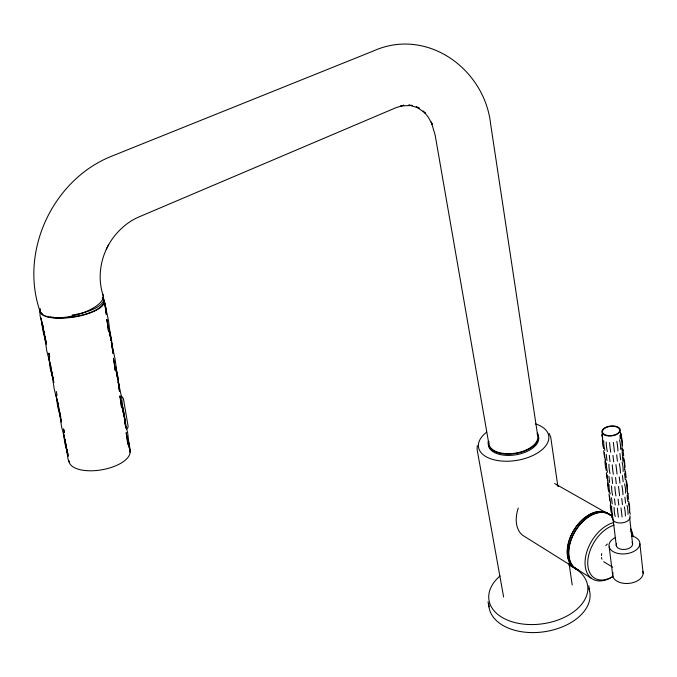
<?xml version="1.0" encoding="UTF-8"?>
<svg xmlns="http://www.w3.org/2000/svg" width="677" height="677" viewBox="0 0 677 677"><rect width="100%" height="100%" fill="white"/><g stroke="black" fill="none" stroke-linecap="round" stroke-linejoin="round"><path stroke-width="1.02" d="M602.335 436.733L602.386 433.39L602.445 436.174M477.26 445.576L477.116 449.553L503.62 596.987M108.709 244.617C100.001 260.053 97.522 279.136 103.319 296.018M106.272 249.381C112.094 236.375 124.382 222.953 139.225 216.826L395.91 107.719L403.847 105.223L400.742 105.959L412.183 105.451L408.79 105.045L419.317 108.176L416.245 106.687L425.376 113.22L423.133 110.943M126.286 429.125L127.945 427.534L128.097 426.273L123.468 399.024L122.664 397.323L121.149 396.163M554.658 483.547L606.05 512.684M607.472 513.488L612.727 516.466M603.656 561.707L612.677 567.174M573.715 567.216L522.796 535.38A30.516 20.403 -58.9 0 1 518.277 508.072M575.095 568.079L591.3 578.209M424.479 112.407L428.236 117.113L432.248 124.39L431.249 121.995L435.15 135.087L488.87 443.951M549.132 433.424L550.714 437.13L557.831 486.078M69.359 462.56L68.022 459.116L65.534 442.741L66.016 445.466L65.855 444.586M67.768 453.539L65.923 446.422L64.941 439.034L65.373 441.819M60.651 416.981L58.764 409.67L57.757 402.079L61.209 419.825M45.816 340.759L43.836 332.999L42.753 324.985L45.748 341.623L42.744 329.995L41.162 318.063M53.339 379.408L51.401 371.876L50.36 364.074L53.221 380.009L50.293 368.711L48.761 357.109L50.293 365.597L49.658 361.738M611.568 515.146L612.38 518.1A8.928 5.23 -5.8 0 0 622.29 522.856A8.928 5.23 -5.8 0 0 629.855 515.764M67.328 452.778L64.772 442.978L63.46 432.908M49.785 362.533L46.815 351.084L43.819 331.392L46.425 343.882M105.561 306.63L104.351 301.197M109.945 334.15L109.082 329.487L112.238 345.735M116.165 369.227L117.891 376.649L119.33 388.784L118.847 385.992M122.503 406.378L124.196 413.596L125.473 424.564L124.458 418.183L127.741 433.424L129.578 448.749L128.241 441.607L129.984 449.613M109.64 331.036L111.409 338.669L112.991 353.479L111.976 346.04M110.918 338.001L109.742 333.372L110.52 337.239L108.532 320.788L105.02 304.405L106.255 312.309L105.637 307.603M128.258 440.761L129.586 446.025L130.026 451.432M115.496 366.435L115.936 368.296M601.768 434.752L602.513 437.934M629.483 510.78L630.279 514.266M66.786 449.063L68.292 456.239M51.511 370.988L53.923 382.387M63.748 429.675L64.34 432.425L63.562 428.778M66.591 448.166L66.202 446.363L67.387 452.761M56.309 391.475L57.105 395.233M118.687 385.061L118.162 381.303L121.513 396.908L123.4 412.598L122.029 405.261L124.568 417.074L125.744 428.067L124.898 421.754M607.134 478.783L606.38 472.597M609.74 500.142L609.004 494.083M604.476 456.992L603.706 450.687M607.709 480.822L606.956 474.628M610.316 502.207L609.571 496.139M605.052 458.998L604.282 452.685M41.297 318.808L42.719 326.729L40.07 315.685L39.968 311.581M57.647 403.382L56.157 395.072L57.63 406.352L60.49 417.345L59.432 411.616L61.522 426.535L64.349 437.35L63.503 432.848M51.376 370.184L54.27 389.334L57.164 400.462L57.037 399.633M627.892 493.127L628.578 499.211M622.958 449.562L623.678 455.892M625.455 471.564L626.149 477.767M627.274 491.07L627.841 494.049M110.706 338.204L111.07 340.133M123.569 413.503L124.086 416.245L122.148 405.447M622.544 448.597L622.933 450.67M624.837 469.533L625.497 474.679M488.024 601.777L488.989 606.88M111.079 340.176L109.589 331.832M115.445 366.409L115.784 368.237M128.334 441.658L130.06 452.321M612.236 503.891L611.5 497.815M606.998 460.622L606.237 454.301M609.647 482.473L608.894 476.278M622.104 451.652L622.823 457.99M624.609 473.672L625.311 479.883M627.063 495.259L627.757 501.344M104.216 300.47L106.348 314.593L105.273 303.601M110.52 337.239L110.385 336.469L111.036 340.336M111.358 342.19L111.705 344.187M117.866 380.262L116.122 370.065M118.331 382.954L118.187 382.133L118.593 384.883M123.4 412.598L123.248 411.751L124.644 419.901L124.5 419.055M611.966 515.637L612.38 518.1M112.23 347.25L112.881 351.075L112.272 346.438M111.688 343.391L115.115 359.377L117.756 379.196L115.649 367.899L118.238 379.992L119.457 391.289L118.856 386.711M64.213 436.487L64.806 440.135M46.061 341.783L46.383 343.738M619.904 453.514L620.631 459.852M622.434 475.55L623.145 481.762M624.905 497.146L625.607 503.239M610.036 461.621L609.283 455.291M612.66 483.496L611.915 477.293M615.224 504.94L614.496 498.856M60.896 419.308L61.328 422.059M60.49 415.61L60.625 416.465M537.716 435.692L490.698 124.543C484.893 68.885 426.628 26.75 373.061 51.122L111.773 156.159C52.451 179.642 18.643 252.538 40.552 312.757A32.589 12.347 -14.4 0 0 41.644 314.128M569.027 563.137L572.2 585.004M619.252 476.896L619.971 483.116M621.757 498.492L622.468 504.585M616.688 454.859L617.424 461.206M588.846 585.74L589.557 590.919M613.701 461.824L612.956 455.486M616.282 483.725L615.554 477.513M618.82 505.186L618.101 499.093M609.182 546.931L612.854 576.305M612.871 517.431L616.315 545.78M621.723 448.149L621.96 450.23M629.661 518.049L632.631 544.13M46.011 341.987L46.231 343.941M639.9 543.826L643.15 573.351M67.742 453.658L67.937 455.46M620.978 437.308L620.674 434.092L621.071 437.824A40.053 31.624 22.9 0 1 622.155 447.421M620.445 432.146L620.597 433.762M612.236 516.644L612.11 514.139L612.143 517.22M622.798 457.432L622.857 461.088M621.156 433.568L621.156 436.809M103.175 298.879A32.327 11.264 -8.6 0 1 88.095 313.29A32.327 11.264 -8.6 0 1 50.31 316.861M42.372 313.857A32.327 11.264 -8.6 0 1 40.569 311.945M40.239 311.251A32.327 11.264 -8.6 0 1 39.985 309.787M102.853 296.991A32.352 11.238 -8.6 0 1 72.16 314.983M577.117 569.332A32.039 20.513 -58.8 0 1 573.563 530.556A32.039 20.513 -58.8 0 1 609.596 514.562M578.496 570.195A32.081 20.513 -58.8 0 1 574.968 531.386A32.081 20.513 -58.8 0 1 611.018 515.366M632.09 542.252A8.234 4.951 -5.4 0 1 624.973 549.419A8.234 4.951 -5.4 0 1 616.434 543.843M535.473 423.878A35.568 19.134 -9.2 0 1 541.058 450.51A35.568 19.134 -9.2 0 1 491.223 458.972A35.568 19.134 -9.2 0 1 486.628 432.171M588.762 588.305A50.953 32.259 -8.1 0 1 544.943 631.658A50.953 32.259 -8.1 0 1 488.811 603.732M569.129 565.397A49.87 31.362 -8.1 0 1 576.897 609.207A49.87 31.362 -8.1 0 1 506.988 619.895A49.87 31.362 -8.1 0 1 500.041 575.958M642.922 571.506A15.283 9.453 -5.1 0 1 627.469 583.481A15.283 9.453 -5.1 0 1 613.074 572.607M631.633 535.846A15.495 9.317 -5.4 0 1 636.854 549.377A15.495 9.317 -5.4 0 1 613.413 551.772A15.495 9.317 -5.4 0 1 615.469 537.496M601.929 559.21A11.695 7.371 -58.8 0 1 601.531 557.518M601.464 555.605A11.695 7.371 -58.8 0 1 601.735 553.566M605.822 545.586A11.695 7.371 -58.8 0 1 607.387 544.037M557.163 485.104A30.516 20.403 -58.9 0 1 558.627 486.501M576.288 568.748A31.811 20.369 -58.8 0 1 569.171 561.267M568.832 560.429A31.811 20.369 -58.8 0 1 592.959 513.09M593.907 512.751A31.811 20.369 -58.8 0 1 609.469 514.757M627.012 505.321A38.657 23.788 48.1 0 1 628.044 514.359M628.493 503.307A39.012 29.686 22.1 0 1 629.517 512.345M628.603 501.208A39.164 31.404 -12.6 0 1 629.618 510.238M611.509 513.191A39.545 31.447 -15.2 0 1 610.409 504.187M612.753 515.079A38.868 27.825 -48.1 0 1 611.653 506.066M615.19 516.458A38.454 19.921 -70.8 0 1 614.098 507.428M618.456 517.118A38.276 9.114 -86.5 0 1 617.382 508.08M620.995 507.911A38.251 2.911 80.1 0 1 622.053 516.949M624.38 506.938A38.386 14.42 66.1 0 1 625.421 515.984M610.933 508.08A39.951 30.49 19.2 0 1 610.552 502.097M624.566 483.911A38.97 24.296 48.6 0 1 625.624 493.135M626.073 481.914A39.351 30.313 22.4 0 1 627.114 491.138M626.183 479.841A39.562 32.022 -13 0 1 627.224 489.048M608.936 492.061A39.951 32.073 -15.7 0 1 607.811 482.879M610.18 493.922A39.291 28.349 -48.7 0 1 609.063 484.724M612.643 495.276A38.851 20.302 -71.2 0 1 611.534 486.069M615.935 495.911A38.648 9.292 -86.7 0 1 614.843 486.687M618.49 486.501A38.597 2.97 80.2 0 1 619.565 495.725M621.909 485.527A38.707 14.716 66.4 0 1 622.975 494.752M608.191 485.891A40.298 31.15 19.3 0 1 607.963 480.805M622.078 462.069A39.3 24.812 49.1 0 1 623.153 471.488M623.593 460.089A39.698 30.956 22.6 0 1 624.659 469.499M623.712 458.041A39.968 32.665 -13.4 0 1 624.778 467.435M606.304 470.507A40.375 32.708 -16.3 0 1 605.162 461.13M607.557 472.334A39.723 28.891 -49.4 0 1 606.423 462.95M610.036 473.663A39.266 20.699 -71.7 0 1 608.911 464.261M613.362 474.272A39.038 9.478 -86.9 0 1 612.245 464.871M615.926 464.659A38.961 3.03 80.3 0 1 617.035 474.078M619.379 463.677A39.054 15.029 66.8 0 1 620.471 473.096M605.551 464.278A40.654 31.827 19.4 0 1 605.314 459.091M619.531 439.788A39.638 25.354 49.7 0 1 620.631 449.393M621.19 435.793A40.383 33.325 -13.9 0 1 622.281 445.39M603.622 448.512A40.806 33.359 -17 0 1 602.454 438.95M604.883 450.315A40.171 29.449 -50.1 0 1 603.723 440.735M607.387 451.61A39.698 21.097 -72.2 0 1 606.228 442.022M610.739 452.194A39.435 9.664 -87.1 0 1 609.596 442.597M613.32 442.369A39.342 3.089 80.3 0 1 614.445 451.982M616.806 441.387A39.41 15.343 67.1 0 1 617.915 450.992M602.792 441.692A41.026 32.521 19.5 0 1 602.623 436.927M578.607 569.992A31.844 20.369 -58.8 0 1 575.103 531.462A31.844 20.369 -58.8 0 1 610.882 515.561M630.829 531.022A30.423 19.159 -58.8 0 1 632.767 536.472M612.787 576.584A30.423 19.159 -58.8 0 1 587.746 562.392A30.423 19.159 -58.8 0 1 613.971 525.191M630.659 528.796A32.259 20.335 -58.8 0 1 633.122 536.709M612.567 576.711A32.259 20.335 -58.8 0 1 585.055 562.198A32.259 20.335 -58.8 0 1 613.827 522.5M537.538 434.363A25.438 13.684 -9.2 0 1 518.514 454.292A25.438 13.684 -9.2 0 1 488.43 445.356M537.343 433.052A25.447 13.667 -9.2 0 1 515.866 453.463A25.447 13.667 -9.2 0 1 488.269 441.353M129.569 449.706A30.88 13.625 -9.9 0 1 102.447 469.686A30.88 13.625 -9.9 0 1 69.046 460.8M102.32 297.821A32.657 11.357 -8.7 0 1 76.611 316.624A32.657 11.357 -8.7 0 1 39.808 309.338M537.14 434.025A24.778 13.303 -9.2 0 1 514.994 453.218A24.778 13.303 -9.2 0 1 488.929 441.319M102.464 293.75A32.589 12.347 -14.4 0 1 84.447 312.266A32.589 12.347 -14.4 0 1 45.384 316.311M44.53 315.964A32.589 12.347 -14.4 0 1 42.389 314.746M40.205 312.004A32.589 12.347 -14.4 0 1 40.188 308.687M49.032 353.944L48.854 353.115L49.675 356.982L49.032 353.944M107.711 324.046L106.78 319.324L108.599 331.899L107.711 324.046M114.345 362.796L113.423 358.141L115.2 370.429L114.345 362.796M120.785 400.471L119.88 395.884L121.615 407.901L120.785 400.471M127.056 437.122L126.167 432.603L127.86 444.349L127.056 437.122M620.284 435.641L620.259 435.091L620.327 438.806L620.284 435.641M606.507 435.303A8.674 4.637 -6.6 0 0 619.709 430.411A8.674 4.637 -6.6 0 0 607.015 427.187A8.674 4.637 -6.6 0 0 606.507 435.303M606.186 435.607A9.292 4.967 -6.6 0 0 620.318 430.369A9.292 4.967 -6.6 0 0 606.727 426.925A9.292 4.967 -6.6 0 0 606.186 435.607"/></g></svg>
